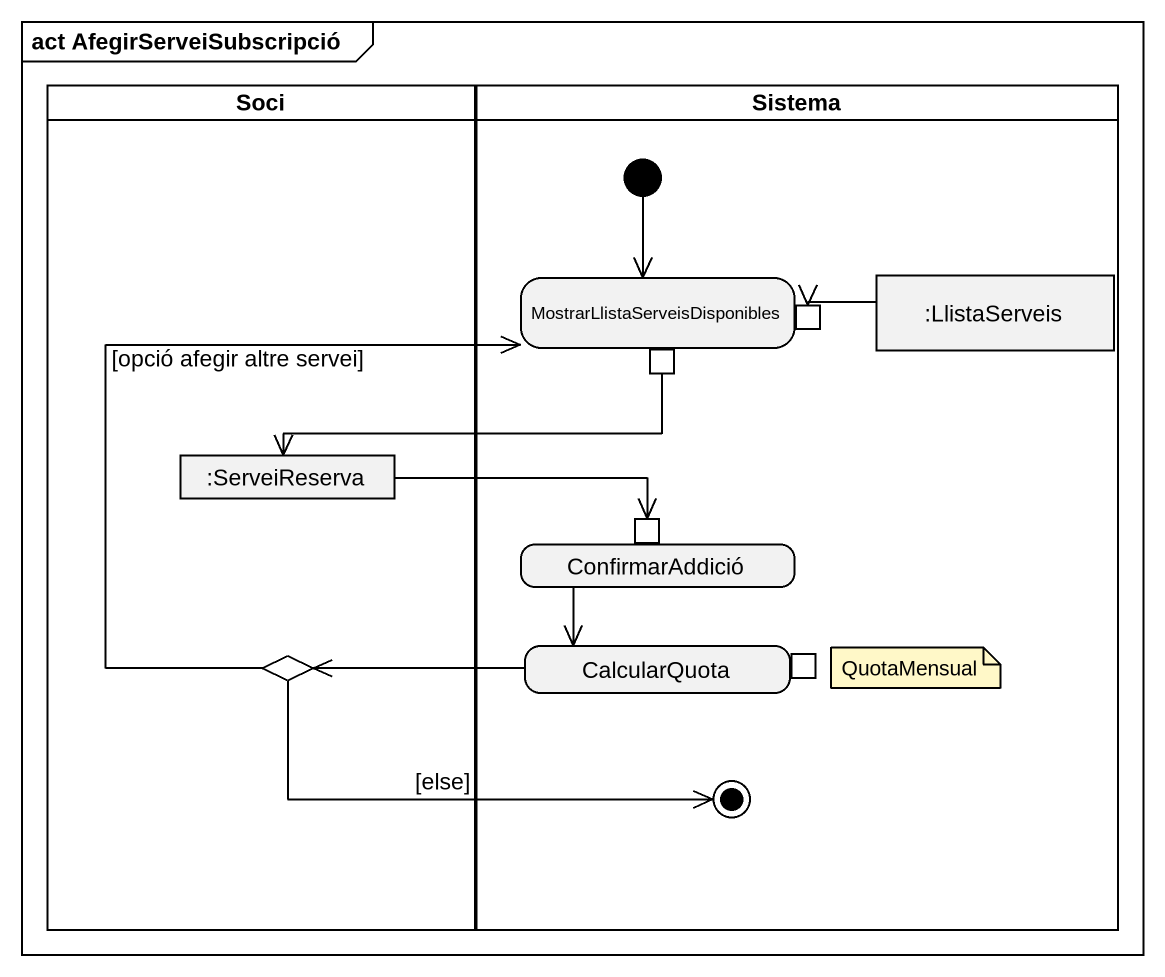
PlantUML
@startuml
mainframe act AfegirServeiSubscripció
hide empty description
state Soci <<partition>> {
  state ":ServeiReserva" as ServeiReserva <<object>>
  state choice1 <<choice>>
}
state Sistema <<partition>> {
  state "MostrarLlistaServeisDisponibles" as MostrarLlistaServeisDisponib {
    state pin1 <<inputPin>>
    state pin2 <<outputPin>>
  }
  state ":LlistaServeis" as LlistaServeis <<object>>
  state ConfirmarAddició {
    state pin3 <<inputPin>>
  }
  state CalcularQuota {
    state pin4 <<outputPin>>
  }
  state final1 <<end>>
  [*] --> MostrarLlistaServeisDisponib
}
LlistaServeis -left-> pin1
pin2 -left-> ServeiReserva
ServeiReserva -right-> pin3
ConfirmarAddició --> CalcularQuota
choice1 -up-> MostrarLlistaServeisDisponib : [opció afegir altre servei]
choice1 -right-> final1 : [else]
CalcularQuota -left-> choice1
note as N1
  QuotaMensual
end note
@enduml
